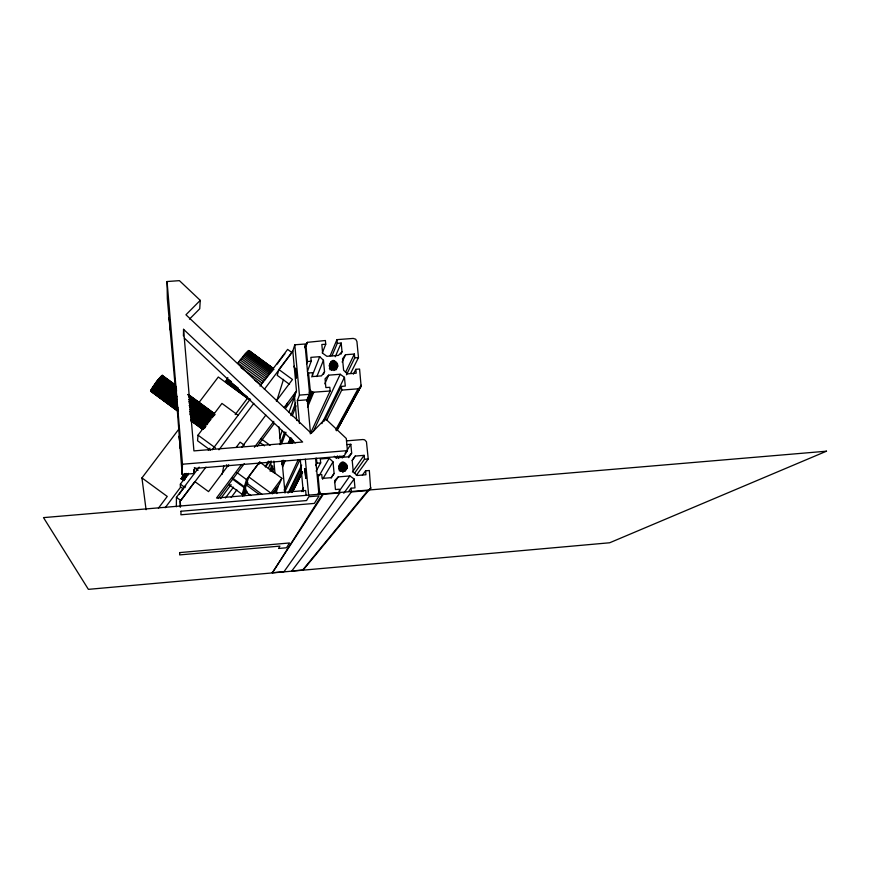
<?xml version="1.0" encoding="UTF-8"?>
<svg xmlns="http://www.w3.org/2000/svg" width="870" height="870" viewBox="0 0 870 870"><rect width="100%" height="100%" fill="white"/><g stroke="black" fill="none" stroke-linecap="round" stroke-linejoin="round"><path stroke-width="1.3" d="M176.349 506.797L176.436 497.346L199.165 467.114M183.407 335.885L183.559 329.328L302.662 442.025L193.923 450.899L183.559 329.328M188.507 473.345L180.373 484.155L180.308 486.711L183.113 488.766M228.723 464.678L208.55 491.626L194.826 481.578L180.155 501.109L180.275 507.308M200.252 300.357L185.952 314.777L311.286 433.347L325.38 418.698L346.282 438.458L347.435 450.638L344.009 456.097L194.554 468.451L194.162 473.508L182.156 474.498L182.482 464.221L167.062 281.532L179.416 280.651L200.252 300.357L199.741 308.774L189.453 319.149M337.397 429.584L361.094 386.052L359.571 369.021L355.841 369.315L353.383 374.144M304.228 569.219L302.684 570.024L291.754 571.003L351.393 491.963L367.825 490.571L370.62 488.614L369.337 470.507L365.585 470.822L362.366 475.129M306.534 364.073L307.458 361.518L305.957 345.368L307.393 342.334L325.391 340.518L325.739 344.215L322.259 353.002M238.336 415.436L221.948 403.419L198.023 435.152L197.555 440.775L210.464 450.225M177.806 411.184L150.586 391.163L157.057 380.886L162.396 375.329L162.288 376.34M337.712 366.259C331.165 348.076 323.923 379.646 337.712 366.259L336.233 369.706M347.347 467.832C340.594 449.496 333.395 481.371 347.347 467.832L345.107 471.181M222.198 474.237L222.644 471.844M222.818 470.953L223.786 465.841M182.221 477.858L181.156 478.881L184.451 473.856L187.148 475.825L188.257 474.411M225.678 382.376L227.82 377.515M228.592 484.383L242.175 494.334L244.144 487.591L247.363 483.274M232.518 478.065L244.383 486.765L246.493 479.566L259.119 462.622M310.525 433.434L307.404 399.787L309.633 394.306L304.968 344.02L294.789 344.792L292.809 351.067L278.922 369.565L277.225 375.351L289.536 384.377M247.819 482.926L246.297 484.981L244.524 490.919L250.799 495.519M272.256 493.877L279.15 484.568L281.88 478.282L259.749 462.068L248.711 476.88L246.819 483.22L261.935 494.301M276.714 400.994L283.522 379.331M259.032 464.297L259.749 462.068M294.18 366.02L293.919 367.02M305.381 346.227L306.262 343.661M305.109 347.054L306.74 342.921M305.076 347.924L305.957 345.368M306.066 346.162L307.393 342.334M265.209 466.755L268.438 461.198M287.513 402.995L285.675 408.247L294.495 396.437L296.485 390.989L292.809 351.067M293.494 397.786L295.452 392.359M268.384 468.647L271.179 461.002M279.553 438.045L282.337 430.389M288.851 412.532L294.897 395.959M270.037 471.116L271.929 466.059M279.977 444.592L284.707 431.966M290.863 415.545L295.593 402.908M307.425 371.338L311.21 361.235L310.851 357.363L319.714 356.678L323.466 360.289L324.543 371.74L323.499 374.22M274.05 469.115L271.407 469.343L272.691 465.95L273.289 472.606M299.465 423.472L297.366 400.581L299.432 395.11L294.789 344.792M271.157 471.431L272.114 468.908M281.695 443.667L286.012 432.303M292.233 415.893L296.072 405.801M307.567 375.503L308.524 372.98L312.276 372.686L312.645 376.569L321.508 375.873L324.543 371.74M311.754 376.928L319.714 356.678M288.253 443.308L290.286 438.273M288.927 442.786L290.961 437.762M309.209 392.555L310.231 390.043L308.524 372.98M289.286 443.45L291.319 438.436M306.577 400.852L310.644 390.837L310.231 390.043M316.843 376.579L323.466 360.289M281.619 464.004L283.152 460.252M290.308 442.754L291.841 439.002M307.164 401.494L311.253 391.489L310.644 390.837M282.217 464.384L283.75 460.643M290.95 443.156L292.483 439.415M307.393 403.212L312.015 391.978L311.253 391.489M282.369 465.841L284.436 460.85M291.667 443.395L292.701 440.894M307.697 404.724L312.863 392.25L330.143 391L329.795 387.291L325.869 387.596L325.054 378.831L328.653 375.166L340.224 374.263L344.455 377.319L345.292 386.073L341.377 386.389L324.684 420.362M282.543 467.125L285.142 460.893M292.429 443.428L293.473 440.938M307.523 407.258L313.765 392.294M330.132 355.83L336.94 339.648L353.22 338.419L355.71 339.213L356.928 341.508L358.473 357.603L350.621 373.339M331.992 355.786L337.288 343.335L336.94 339.648M329.121 365.802L330.73 362.061M329.458 366.477L331.611 361.485M275.833 492.213L278.389 486.319L273.06 493.507M329.404 368.565L332.623 361.148M335.233 356.743L341.192 343.041L337.288 343.335M329.915 369.728L333.688 361.061M324.836 383.844L328.653 375.166M330.948 369.902L334.743 361.246M331.905 370.326L335.722 361.681M333.275 369.739L336.57 362.344M340.92 354.221L342.019 351.763L341.192 343.041M333.917 370.566L337.223 363.192M334.852 370.359L337.647 364.171M336.135 368.923L337.821 365.215M342.149 362.105L345.553 354.71L354.373 354.036L354.742 357.885L346.456 374.829M284.109 490.147L298.312 459.545M310.253 433.847L330.143 391M284.62 492.355L300.096 459.48M313.276 431.476L340.224 374.263M345.51 372.371L354.373 354.036M288.024 493.159L301.683 465.113M321.878 423.657L344.455 377.319M324.184 421.134L325.38 418.698M289.525 491.974L301.444 467.701M291.015 492.028L301.27 471.399M326.631 420.428L341.725 390.097L341.377 386.389M291.896 492.474L302.271 471.823M291.994 492.453L302.271 472.008M292.864 491.506L302.608 472.192M277.356 364.03L278.063 362.823M301.542 491.594L303.456 488.037M315.625 465.57L316.908 463.199L316.441 458.164M336.016 429.334L358.059 388.814L360.832 386.889M336.124 430.356L358.918 388.629M338.963 425.691L342.867 418.546M344.172 416.154L348.087 409.009M349.392 406.627L353.307 399.471M354.612 397.09L358.516 389.945M359.821 387.552L361.126 385.171M336.407 430.748L359.712 388.227M336.984 430.237L361.094 386.052M316.082 471.17L320.682 462.883L320.312 458.969L329.23 458.229L333.014 461.861L334.102 473.454L331.231 478M319.072 475.825L329.23 458.229M322.607 479.218L333.014 461.861M336.081 458.218L337.484 455.913M338.408 458.479L339.822 456.163M318.094 493.518L319.507 491.224L317.985 474.803L321.759 474.487L322.128 478.424L331.046 477.673L334.102 473.454M342.247 458.001L343.683 455.717M345.107 453.422L350.827 444.276L346.902 444.603M183.015 475.814L185.701 477.782L184.353 479.794L181.667 477.826M338.865 465.918L340.311 463.623M179.155 494.443L180.634 492.246M339.039 466.44L341.203 463.025M338.593 468.375L342.214 462.677M271.864 572.471L272.44 572.645L322.368 494.312L339.746 492.953L339.387 489.19L335.45 489.527L334.613 480.642L338.234 476.901L349.87 475.933L354.133 479L354.982 487.874L351.045 488.211L348.631 491.463M338.919 469.419L343.291 462.59M272.44 572.645L323.27 494.356M339.213 470.735L344.357 462.764M348.729 457.653L351.665 453.118L350.827 444.276M340.181 471.159L345.336 463.21M341.747 470.67L346.195 463.873M334.504 482.589L338.234 476.901M278.324 362.42L283.935 354.851M342.388 471.496L346.847 464.721M342.802 472.464L347.282 465.711M344.455 471.257L347.445 466.766M352.219 460.567L355.221 456.076L364.095 455.347L364.476 459.251L354.34 473.497M352.426 472.018L364.095 455.347M338.985 491.474L349.87 475.933M339.746 492.953L284.001 571.699L273.039 572.678M180.993 491.724L182.95 489.07M355.221 456.076L352.187 460.273L353.285 471.855L357.07 475.488L365.955 474.737L365.585 470.822M356.298 475.401L368.228 458.947L366.455 441.775L364.671 439.839L362.921 439.524L346.543 440.862M343.78 493.257L354.133 479M345.553 354.71L342.53 358.831L343.617 370.261L347.38 373.872L356.211 373.176L355.841 369.315M281.88 478.282L270.875 493.116L248.711 476.88M220.621 498.619L231.105 484.579M225.395 497.999L233.475 487.178M231.17 497.499L236.836 489.886M244.383 486.765L247.613 482.426M242.175 494.334L246.079 489.092M242.491 496.052L246.547 490.604M243.992 495.878L247.189 491.572M265.6 466.842L269.58 461.491M236.151 447.43L240.109 442.145L244.329 445.233M241.632 447.43L265.839 415.088M276.334 401.07L292.472 379.505L278.922 369.565M241.523 464.558L216.51 498.031L305.642 490.506L306.099 495.53M254.431 447.278L273.8 421.352M284.283 407.312L296.485 390.989M218.25 498.521L244.252 463.721M257.248 446.321L274.3 423.472M165.137 507.775L180.612 487.178M208.311 450.345L209.942 448.17M235.194 414.588L247.417 398.329M212.149 449.833L250.288 399.08M260.032 386.117L287.622 349.403L291.95 352.567L264.371 389.303M205.972 467.081L180.84 500.565L176.436 497.346M218.957 449.801L253.822 403.343M158.405 508.189L167.247 496.444L141.94 477.913L178.491 429.606M198.806 402.767L218.305 377.004L250.071 400.265M184.114 475.477L183.537 476.238M187.148 475.825L184.157 474.248M273.343 368.445L248.94 350.534L245.275 353.829L237.923 362.942L263.632 381.799M183.342 488.548L185.68 485.699M183.244 476.597L182.711 477.271M302.684 570.024L367.825 490.571M303.271 569.893L368.695 490.386M369.163 489.853L370.881 487.765M368.902 490.691L370.62 488.614M284.196 354.547L284.936 353.796M351.665 453.118L348.065 456.837L336.429 457.794L334.308 456.261M342.019 351.763L338.441 355.406L326.87 356.298L322.65 353.242L321.824 344.509L325.739 344.215M150.619 391.282L151.336 391.011M316.908 463.199L320.682 462.883M364.476 459.251L368.228 458.947M182.482 464.221L347.435 450.638M341.725 390.097L358.059 388.814M299.432 395.11L309.633 394.306M297.366 400.581L307.404 399.787M307.458 361.518L311.21 361.235M354.742 357.885L358.473 357.603M322.368 494.312L320.747 493.562L319.507 491.224M312.015 391.978L312.863 392.25M183.864 474.639L186.267 477.01L183.581 475.042M183.287 475.433L185.973 477.402M182.743 476.194L185.43 478.163M182.493 476.564L185.179 478.533M182.254 476.912L184.94 478.881M182.037 477.238L184.723 479.207M181.841 477.554L184.527 479.511M181.515 478.087L184.19 480.044M181.384 478.304L184.07 480.273M181.286 478.489L183.896 480.61L181.21 478.641M181.167 478.761L183.059 480.153M180.373 484.155L185.092 487.613M248.733 350.566L273.419 368.554M251.147 352.502L248.94 350.534M253.257 354.057L260.674 359.495M262.794 361.05L273.387 368.815M248.407 350.74L273.93 369.456M248.896 351.382L251.017 352.937M257.357 357.592L260.532 359.919M266.883 364.573L271.114 367.673M247.972 351.067L272.451 369.021M247.439 351.545L273.006 370.294M246.808 352.176L272.397 370.935M246.09 352.937L271.69 371.718M245.275 353.829L270.907 372.621M244.383 354.851L270.026 373.654M243.426 355.982L269.091 374.807M242.404 357.222L268.08 376.047M241.327 358.549L267.025 377.384M240.218 359.952L265.916 378.798M239.076 361.42L264.784 380.277M241.044 367.64L262.468 383.355M254.888 380.212L261.315 384.931M227.179 378.591L231.442 381.723M226.635 379.548L238.369 388.15M226.2 380.375L240.055 390.543M225.863 381.071L247.167 396.687M225.645 381.625L250.603 399.972M225.547 382.028L250.288 400.2M261.076 438.73L270.07 445.32M260.13 442.667L264.469 445.853M162.255 375.351L175.522 385.04M188.279 394.425L214.498 413.609M162.048 375.448L175.49 385.236M188.083 394.534L214.444 413.794M161.798 375.633L174.816 385.182M187.844 394.719L214.977 414.609M161.483 375.883L175.599 386.226M188.627 395.774L214.694 414.881M161.135 376.21L176.338 387.357M189.377 396.905L213.27 414.424M160.732 376.601L175.947 387.748M188.986 397.307L213.976 415.632M160.297 377.058L176.599 389.01M189.649 398.569L213.563 416.099M159.819 377.58L176.131 389.532M189.181 399.102L213.106 416.632M159.308 378.146L176.719 390.913M188.681 399.678L212.617 417.219M158.775 378.776L176.186 391.533M189.247 401.103L212.095 417.861M158.22 379.44L175.631 392.207M188.692 401.788L210.464 417.741M157.644 380.157L176.153 393.719M189.214 403.288L210.986 419.253L210.409 419.992L189.725 404.833M157.057 380.886L176.664 395.252M156.469 381.658L177.165 396.818M189.138 405.594L209.833 420.765M155.882 382.43L176.577 397.601M189.649 407.171L209.246 421.548M155.306 383.224L177.088 399.189M190.149 408.759L208.669 422.331M154.73 384.007L176.512 399.972M189.584 409.553L208.093 423.114M154.186 384.79L177.045 401.548M190.117 411.129L207.538 423.897M153.653 385.562L176.523 402.321M189.584 411.891L207.006 424.658M153.153 386.302L177.099 403.854M190.171 413.435L205.407 424.603M152.685 387.019L176.632 404.572M189.693 414.142L206.016 426.104M152.261 387.705L177.284 406.04M190.345 415.61L205.57 426.778M151.869 388.346L177.98 407.475M191.03 417.045L205.168 427.409M151.532 388.933L177.621 408.052M190.671 417.622L204.809 427.975M151.239 389.466L178.415 409.378M191.454 418.938L204.493 428.497M150.999 389.945L178.154 409.846M191.193 419.405L203.145 428.16M150.804 390.347L177.958 410.248M190.998 419.808L202.938 428.562M152.424 391.804L156.752 394.969M163.245 399.732L168.649 403.702M176.229 409.248L178.393 410.836M191.378 420.351L193.542 421.939M150.673 390.695L177.817 410.586M190.845 420.134L202.786 428.888M151.086 391.195L178.143 411.031M191.139 420.547L196.544 424.517M198.708 426.104L203.036 429.269M150.597 390.967L177.948 411.14M190.748 420.395L202.862 429.399M190.715 420.58L202.732 429.454M198.023 435.152L215.553 448.006M226.385 464.83L228.505 466.385M236.966 472.584L246.493 479.566M246.297 484.981L259.162 494.41M232.323 478.935L244.144 487.591M194.325 467.549L198.099 470.311M186.202 473.432L187.996 474.737M185.93 473.78L187.713 475.085M184.744 473.487L187.431 475.455M184.353 338.125L295.213 443.015M141.94 477.913L146.073 509.722M351.045 488.211L351.393 491.963M315.582 458.327L318.942 494.53M305.337 459.175L308.676 495.4M294.495 396.437L296.713 420.514M300.291 459.447L303.249 491.67M278.987 426.909L280.575 444.45M282.043 460.643L284.99 493.029M273.887 461.111L274.985 473.291M276.323 488.168L276.812 493.584M270.7 461.481L271.407 469.343M193.814 469.485L194.162 473.508M182.156 474.498L177.241 409.291L167.334 298.769L167.062 281.532M180.155 501.109L180.59 506.177M179.72 552.591L179.644 554.908L279.912 546.11L278.53 548.47L286.502 547.774L289.514 542.967L179.72 552.591M181.014 511.245L180.906 514.79L314.342 503.404L319.062 495.867L308.796 496.737L306.566 500.554L181.014 511.245M295.561 368.282L296.452 377.917L295.561 368.282M304.804 468.625L305.805 478.402L304.804 468.625M169.258 317.898L170.226 329.85L169.258 317.898M179.242 436.185L180.199 448.126L179.242 436.185M826.5 451.193L609.663 542.771L88.381 589.349L43.5 517.617L826.5 451.193"/></g></svg>
